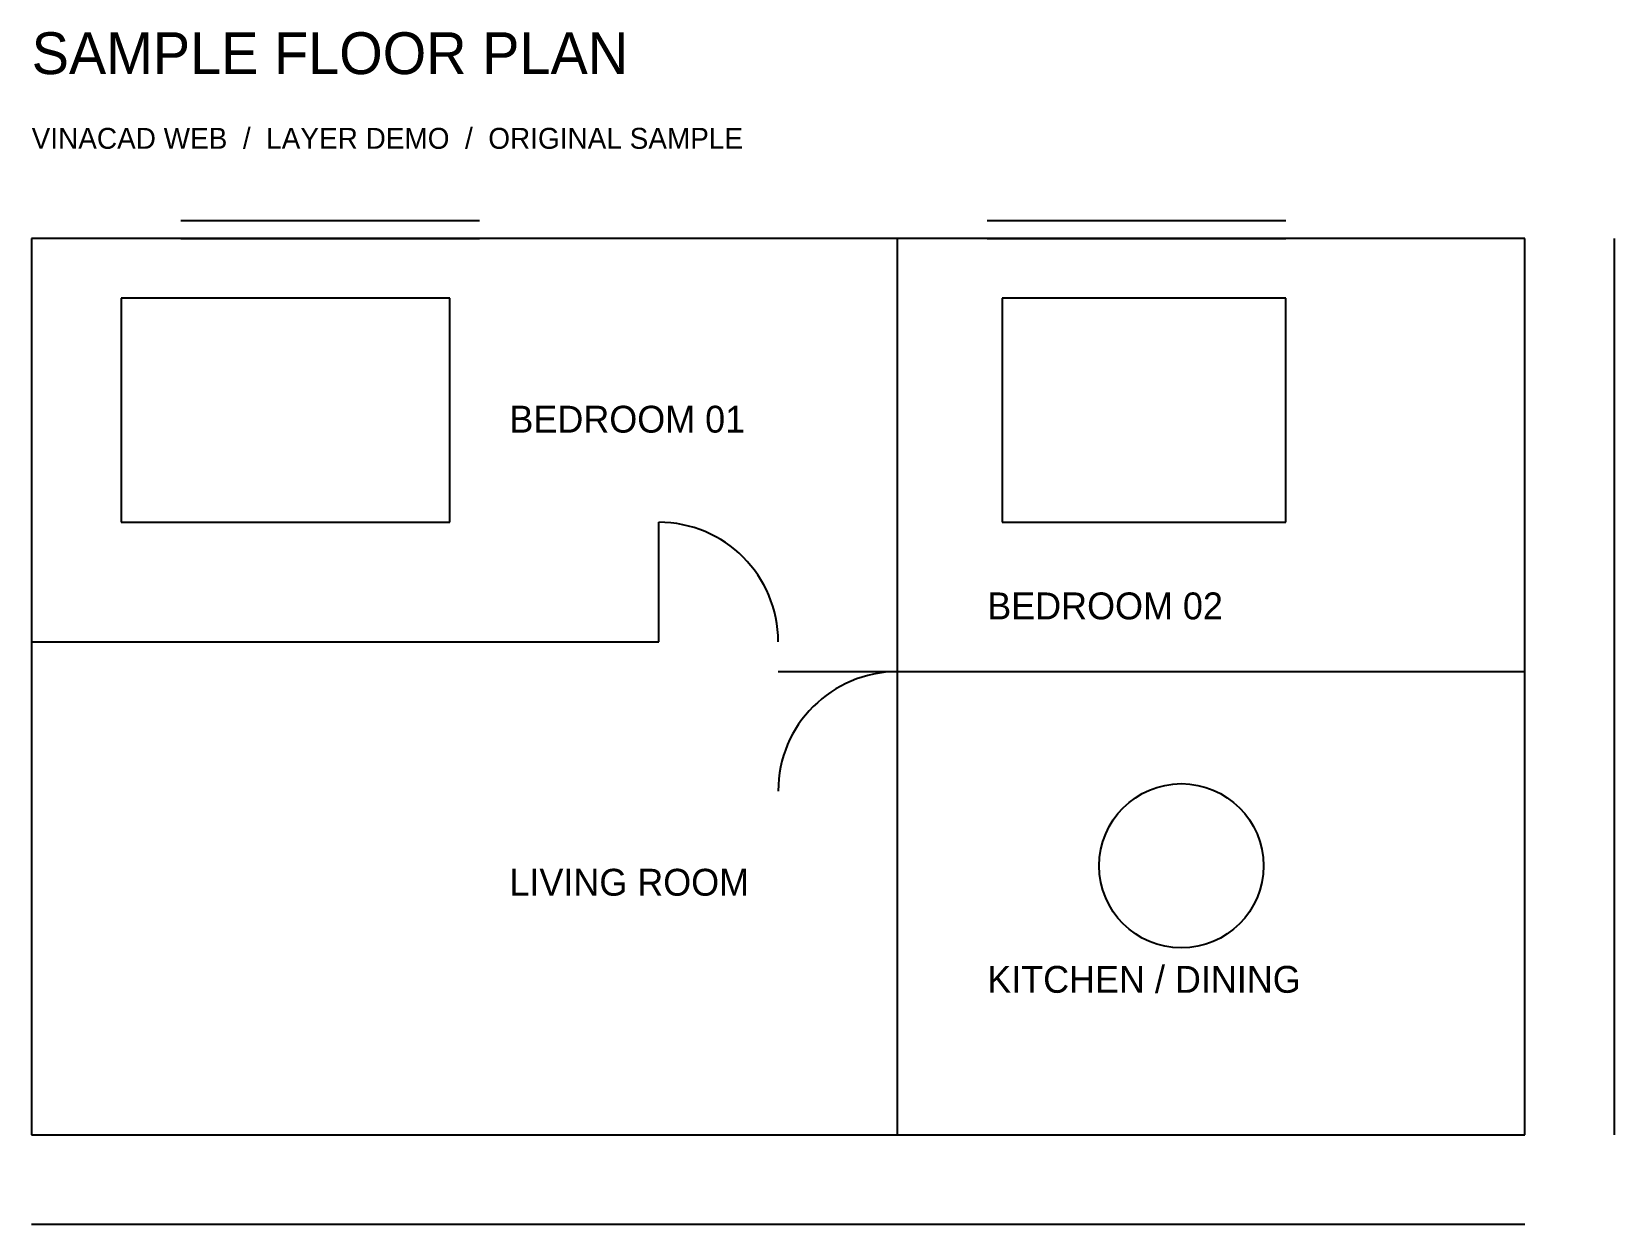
# Model space of a CAD drawing. Extents: x 0 to 10600, y -600 to 7384.
import ezdxf

# ---------------------------------------------------------------- set-up
doc = ezdxf.new("R2010")
doc.units = 0
for name, color, linetype in [('A-DIMS', 8, 'CONTINUOUS'), ('A-DOORS', 3, 'CONTINUOUS'), ('A-FURNITURE', 8, 'CONTINUOUS'), ('A-NOTES', 2, 'CONTINUOUS'), ('A-WALLS', 7, 'CONTINUOUS'), ('A-WINDOWS', 4, 'CONTINUOUS')]:
    doc.layers.add(name, color=color, linetype=linetype)

msp = doc.modelspace()

# ---------------------------------------------------------------- linework, layer by layer
at = {"layer": 'A-DIMS'}
for p, q in [((10600, 0), (10600, 6000)), ((0, -600), (10000, -600))]:
    msp.add_line(p, q, dxfattribs=at)
at = {"layer": 'A-DOORS'}
for p, q in [((4200, 3300), (4200, 4100)), ((5000, 3100), (5800, 3100))]:
    msp.add_line(p, q, dxfattribs=at)
for centre, start, end in [((4200, 3300), 0, 90), ((5800, 2300), 90, 180)]:
    msp.add_arc(centre, 800, start, end, dxfattribs=at)
at = {"layer": 'A-FURNITURE'}
for p, q in [((2800, 5600), (600, 5600)), ((600, 5600), (600, 4100)), ((2800, 4100), (2800, 5600)), ((8400, 5600), (6500, 5600)), ((6500, 5600), (6500, 4100)), ((8400, 4100), (8400, 5600)), ((600, 4100), (2800, 4100)), ((6500, 4100), (8400, 4100))]:
    msp.add_line(p, q, dxfattribs=at)
msp.add_circle((7700, 1800), 550, dxfattribs=at)
at = {"layer": 'A-WALLS'}
for p, q in [((10000, 6000), (0, 6000)), ((0, 6000), (0, 0)), ((5800, 0), (5800, 6000)), ((10000, 0), (10000, 6000)), ((0, 3300), (4200, 3300)), ((5800, 3100), (10000, 3100)), ((0, 0), (10000, 0))]:
    msp.add_line(p, q, dxfattribs=at)
at = {"layer": 'A-WINDOWS'}
for p, q in [((1000, 6120), (3000, 6120)), ((6400, 6120), (8400, 6120)), ((1000, 6000), (3000, 6000)), ((6400, 6000), (8400, 6000))]:
    msp.add_line(p, q, dxfattribs=at)

# ---------------------------------------------------------------- texts
at = {"layer": 'A-NOTES'}
for s, height, p in [('SAMPLE FLOOR PLAN', 280, (0, 7100)), ('VINACAD WEB  /  LAYER DEMO  /  ORIGINAL SAMPLE', 140, (0, 6600)), ('BEDROOM 01', 180, (3200, 4700)), ('BEDROOM 02', 180, (6400, 3450)), ('LIVING ROOM', 180, (3200, 1600)), ('KITCHEN / DINING', 180, (6400, 950))]:
    msp.add_text(s, height=height, dxfattribs=at).set_placement(p)

doc.saveas('drawing.dxf')
